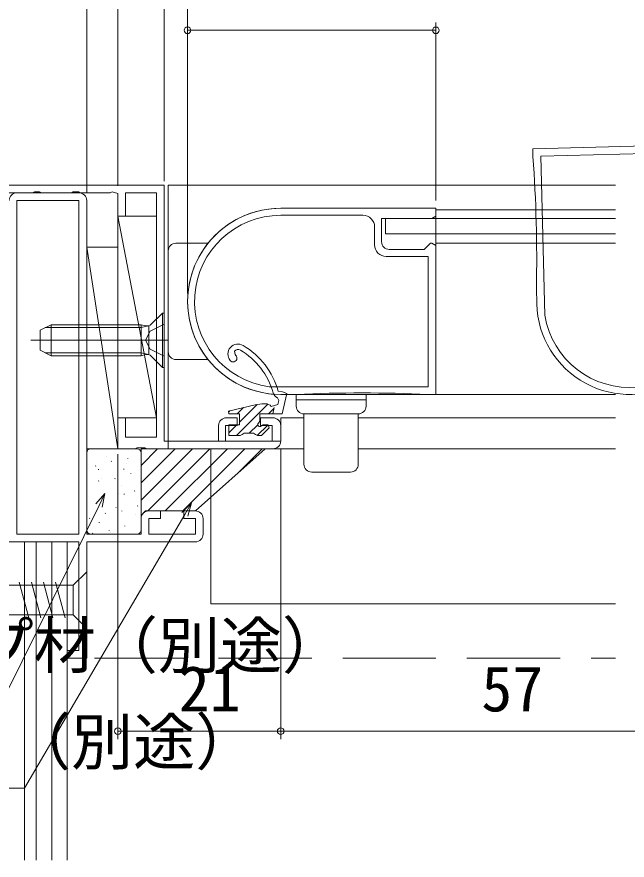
# Model space of a CAD drawing. Units: millimetres, scale not verified. Extents: x -1682 to -692, y -1188 to 424.
# Drawn here: x -1173.4 to -1094.7, y -1066.7 to -958 of the extents above; entities that cross this region are included whole.
import ezdxf
from ezdxf.enums import TextEntityAlignment as Align

# ---------------------------------------------------------------- set-up
doc = ezdxf.new("R2010")
doc.units = ezdxf.units.MM
doc.header["$LTSCALE"] = 4
doc.linetypes.add('DASHED3', pattern=[4, 3, -1])
for name, color, linetype, lineweight in [('0-3_YKK_11', 7, 'Continuous', 9), ('0-4_YKK_11E', 4, 'Continuous', 9), ('0-5_YKK_12', 2, 'Continuous', 9), ('0-6_YKK_13', 4, 'Continuous', 9), ('0-7_YKK_D', 6, 'Continuous', 9), ('0-8_YSS_K', 3, 'Continuous', 9)]:
    doc.layers.add(name, color=color, linetype=linetype, lineweight=lineweight)
doc.styles.add('ＭＳ ゴシック', font='')
doc.styles.get('ＭＳ ゴシック').set_extended_font_data('MS Gothic')

msp = doc.modelspace()

# ---------------------------------------------------------------- linework, layer by layer
at = {"layer": '0-3_YKK_11'}
for p, q in [((-1154.37, -979.72), (-1175.37, -979.72)), ((-1154.37, -1012.72), (-1154.37, -979.72)), ((-1175.37, -980.72), (-1171.344, -980.72)), ((-1171.344, -980.72), (-1171.098, -980.592)), ((-1171.098, -980.592), (-1170.442, -980.592)), ((-1170.442, -980.592), (-1170.196, -980.72)), ((-1170.196, -980.72), (-1166.344, -980.72)), ((-1166.344, -980.72), (-1166.098, -980.592)), ((-1166.098, -980.592), (-1165.442, -980.592)), ((-1165.442, -980.592), (-1165.196, -980.72)), ((-1165.196, -980.72), (-1161.345, -980.72)), ((-1161.345, -980.72), (-1161.098, -980.592)), ((-1161.098, -980.592), (-1160.37, -980.82)), ((-1160.37, -980.82), (-1160.37, -983.72)), ((-1159.37, -980.72), (-1155.37, -980.72)), ((-1159.37, -983.72), (-1159.37, -980.72)), ((-1155.37, -980.72), (-1155.37, -1012.22)), ((-1160.37, -983.72), (-1159.37, -983.72)), ((-1119.37, -982.72), (-1139.37, -982.72)), ((-1128.77, -983.62), (-1139.37, -983.62)), ((-1119.87, -984.02), (-1119.37, -983.72)), ((-1119.37, -983.72), (-1119.37, -982.72)), ((-1126.37, -984.02), (-1119.87, -984.02)), ((-1126.37, -987.02), (-1126.37, -984.02)), ((-1127.27, -987.42), (-1127.27, -985.12)), ((-1120.87, -988.02), (-1125.37, -988.02)), ((-1120.37, -987.52), (-1120.87, -988.02)), ((-1120.07, -987.22), (-1120.37, -987.52)), ((-1119.87, -987.22), (-1120.07, -987.22)), ((-1119.37, -987.52), (-1119.87, -987.22)), ((-1119.37, -1006.72), (-1119.37, -987.52)), ((-1120.37, -988.92), (-1125.77, -988.92)), ((-1120.37, -1005.72), (-1120.37, -988.92)), ((-1140.87, -1005.718), (-1140.843, -1005.72)), ((-1140.843, -1005.72), (-1120.37, -1005.72)), ((-1140.843, -1005.72), (-1120.37, -1005.72)), ((-1139.37, -1006.72), (-1137.377, -1006.72)), ((-1137.377, -1006.72), (-1137.363, -1006.72)), ((-1120.377, -1006.72), (-1120.363, -1006.72)), ((-1120.363, -1006.72), (-1119.37, -1006.72)), ((-1160.37, -1009.72), (-1160.37, -1013.72)), ((-1159.37, -1009.72), (-1160.37, -1009.72)), ((-1159.37, -1012.22), (-1159.37, -1009.72)), ((-1144.97, -1009.72), (-1146.37, -1009.72)), ((-1144.97, -1010.72), (-1144.97, -1009.72)), ((-1141.97, -1009.72), (-1141.97, -1010.72)), ((-1140.37, -1009.72), (-1141.97, -1009.72)), ((-1147.37, -1010.72), (-1147.37, -1012.72)), ((-1146.47, -1010.72), (-1144.97, -1010.72)), ((-1146.47, -1012.72), (-1146.47, -1010.72)), ((-1141.97, -1010.72), (-1140.47, -1010.72)), ((-1140.47, -1010.72), (-1140.47, -1012.72)), ((-1139.37, -1012.72), (-1139.37, -1010.72)), ((-1155.37, -1012.22), (-1159.37, -1012.22)), ((-1147.37, -1012.72), (-1154.37, -1012.72)), ((-1140.47, -1012.72), (-1146.47, -1012.72)), ((-1160.37, -1013.72), (-1158.041, -1013.72)), ((-1158.041, -1013.72), (-1157.849, -1013.577)), ((-1157.849, -1013.577), (-1156.891, -1013.577)), ((-1156.891, -1013.577), (-1156.699, -1013.72)), ((-1156.699, -1013.72), (-1140.37, -1013.72))]:
    msp.add_line(p, q, dxfattribs=at)
for centre, radius, start, end in [((-1139.37, -994.72), 12, 89.99998, 270), ((-1139.37, -994.72), 11.1, 89.99998, 262.23294), ((-1128.77, -985.12), 1.5, 0, 89.99998), ((-1125.37, -987.02), 1, 180, 269.99998), ((-1125.77, -987.42), 1.5, 180, 269.99998), ((-1128.87, -1187.246), 180.726, 87.30646, 92.69353), ((-1146.37, -1010.72), 1, 90, 179.99998), ((-1140.37, -1010.72), 1, 0, 89.99998), ((-1140.37, -1012.72), 1, 270, 359.99998)]:
    msp.add_arc(centre, radius, start, end, dxfattribs=at)
at = {"layer": '0-4_YKK_11E', "color": 7}
for p, q in [((-1106.889, -975.041), (-1087.696, -974.539)), ((-1106.863, -976.034), (-1106.889, -975.041)), ((-1106.863, -976.048), (-1106.863, -976.034)), ((-1105.864, -976.015), (-1089.069, -975.575)), ((-1105.328, -996.481), (-1105.864, -976.015)), ((-1105.328, -996.481), (-1105.864, -976.015)), ((-1106.418, -993.042), (-1106.418, -993.028)), ((-1106.366, -995.034), (-1106.418, -993.042)), ((-1105.325, -996.508), (-1105.328, -996.481))]:
    msp.add_line(p, q, dxfattribs=at)
at = {"layer": '0-4_YKK_11E'}
for p, q in [((-1170.769, -980.72), (-1173.37, -980.72)), ((-1165.37, -980.72), (-1170.769, -980.72)), ((-1173.37, -981.72), (-1173.37, -1024.72)), ((-1170.769, -981.72), (-1173.37, -981.72)), ((-1165.37, -981.72), (-1170.769, -981.72)), ((-1165.37, -1024.72), (-1165.37, -981.72)), ((-1164.37, -1024.72), (-1164.37, -981.72)), ((-1154.87, -1021.72), (-1156.37, -1021.72)), ((-1154.87, -1022.72), (-1154.87, -1021.72)), ((-1151.87, -1021.72), (-1151.87, -1022.72)), ((-1150.37, -1021.72), (-1151.87, -1021.72)), ((-1157.37, -1022.72), (-1157.37, -1024.72)), ((-1156.37, -1022.72), (-1154.87, -1022.72)), ((-1156.37, -1024.72), (-1156.37, -1022.72)), ((-1151.87, -1022.72), (-1150.37, -1022.72)), ((-1150.37, -1022.72), (-1150.37, -1024.72)), ((-1149.37, -1024.72), (-1149.37, -1022.72)), ((-1173.37, -1024.72), (-1170.405, -1024.72)), ((-1170.405, -1024.72), (-1165.37, -1024.72)), ((-1157.37, -1024.72), (-1164.37, -1024.72)), ((-1150.37, -1024.72), (-1156.37, -1024.72)), ((-1189.37, -1025.72), (-1170.42, -1025.72)), ((-1170.42, -1025.72), (-1165.37, -1025.72)), ((-1165.37, -1025.72), (-1165.37, -1039.72)), ((-1164.37, -1025.72), (-1156.37, -1025.72)), ((-1164.37, -1040.72), (-1164.37, -1025.72)), ((-1156.37, -1025.72), (-1150.37, -1025.72)), ((-1166.87, -1039.72), (-1166.87, -1040.72)), ((-1165.37, -1039.72), (-1166.87, -1039.72)), ((-1166.87, -1040.72), (-1164.37, -1040.72))]:
    msp.add_line(p, q, dxfattribs=at)
at = {"layer": '0-4_YKK_11E', "color": 7}
for centre, radius, start, end in [((-1287.104, -989.263), 180.726, 358.80646, 4.19351), ((-1094.37, -994.72), 12, 181.49997, 1.5), ((-1094.37, -994.72), 11.1, 189.26704, 1.49998)]:
    msp.add_arc(centre, radius, start, end, dxfattribs=at)
at = {"layer": '0-4_YKK_11E'}
for centre, start, end in [((-1173.37, -981.72), 89.99997, 180.00002), ((-1165.37, -981.72), 0, 89.99997), ((-1156.37, -1022.72), 89.99997, 180.00002), ((-1150.37, -1022.72), 0, 90.00089), ((-1150.37, -1024.72), 270, 359.99911)]:
    msp.add_arc(centre, 1, start, end, dxfattribs=at)
at = {"layer": '0-5_YKK_12'}
for p, q in [((-1096.22, -979.724), (-1153.87, -979.724)), ((-1153.87, -979.724), (-1153.87, -1013.725)), ((-1119.37, -982.92), (-1096.22, -982.92)), ((-1119.369, -983.02), (-1119.369, -1006.72)), ((-1096.22, -987.22), (-1119.37, -987.22)), ((-1096.22, -1006.72), (-1119.37, -1006.72)), ((-1139.37, -1009.72), (-1136.37, -1009.72)), ((-1139.37, -1012.72), (-1139.37, -1009.72)), ((-1129.37, -1009.72), (-1096.22, -1009.72)), ((-1153.87, -1012.72), (-1139.37, -1012.72)), ((-1153.87, -1013.72), (-1136.37, -1013.72)), ((-1148.37, -1013.72), (-1148.37, -1033.72)), ((-1129.37, -1013.72), (-1096.22, -1013.72)), ((-1148.37, -1033.72), (-1096.22, -1033.72))]:
    msp.add_line(p, q, dxfattribs=at)
at = {"layer": '0-6_YKK_13'}
for p, q in [((-1160.37, -983.72), (-1155.37, -983.72)), ((-1160.37, -1009.72), (-1160.37, -983.72)), ((-1160.37, -983.72), (-1155.37, -1009.72)), ((-1155.37, -983.72), (-1155.37, -1009.72)), ((-1139.37, -982.72), (-1119.37, -982.72)), ((-1096.22, -984.02), (-1125.87, -984.02)), ((-1125.87, -984.02), (-1125.87, -986.02)), ((-1096.22, -986.02), (-1125.87, -986.02)), ((-1164.37, -987.72), (-1160.37, -987.72)), ((-1164.37, -1013.72), (-1164.37, -987.72)), ((-1164.37, -987.72), (-1160.37, -1013.72)), ((-1160.37, -987.72), (-1160.37, -1013.72)), ((-1152.87, -987.22), (-1148.737, -987.22)), ((-1153.87, -1001.22), (-1153.87, -988.22)), ((-1154.62, -996.22), (-1156.05, -997.65)), ((-1154.62, -996.22), (-1154.62, -1003.22)), ((-1154.37, -996.22), (-1154.62, -996.22)), ((-1154.37, -996.22), (-1154.37, -1003.22)), ((-1168.97, -997.72), (-1170.37, -998.42)), ((-1168.97, -997.72), (-1168.97, -1001.72)), ((-1157.37, -997.72), (-1168.97, -997.72)), ((-1157.37, -997.72), (-1156.809, -997.86)), ((-1157.37, -1001.72), (-1157.37, -997.72)), ((-1157.37, -998.099), (-1156.42, -997.86)), ((-1156.37, -1001.595), (-1156.37, -997.846)), ((-1170.37, -998.42), (-1170.37, -1001.02)), ((-1157.37, -998.099), (-1169.728, -998.099)), ((-1171.557, -999.72), (-1153.87, -999.72)), ((-1170.37, -1001.02), (-1168.97, -1001.72)), ((-1145.331, -1001.128), (-1145.252, -1001.583)), ((-1157.37, -1001.341), (-1169.728, -1001.341)), ((-1157.37, -1001.72), (-1168.97, -1001.72)), ((-1157.37, -1001.341), (-1156.42, -1001.58)), ((-1157.37, -1001.72), (-1156.809, -1001.58)), ((-1154.62, -1003.22), (-1156.05, -1001.79)), ((-1152.87, -1002.22), (-1148.737, -1002.22)), ((-1154.37, -1003.22), (-1154.62, -1003.22)), ((-1139.684, -1006.299), (-1139.135, -1006.368)), ((-1138.583, -1006.584), (-1139.175, -1009.218)), ((-1139.135, -1006.368), (-1138.583, -1006.584)), ((-1139.605, -1007.482), (-1139.782, -1007.14)), ((-1139.727, -1008.027), (-1139.605, -1007.482)), ((-1137.37, -1006.72), (-1137.37, -1008.22)), ((-1128.37, -1007.42), (-1137.37, -1007.42)), ((-1128.37, -1008.22), (-1128.37, -1006.72)), ((-1146.093, -1008.864), (-1142.64, -1008.051)), ((-1145.077, -1012.018), (-1141.026, -1007.966)), ((-1144.971, -1009.218), (-1144.163, -1008.409)), ((-1144.675, -1010.269), (-1142.408, -1008.002)), ((-1141.495, -1007.918), (-1141.333, -1007.918)), ((-1140.93, -1009.218), (-1140.253, -1008.54)), ((-1140.588, -1008.251), (-1139.727, -1008.027)), ((-1140.405, -1009.218), (-1140.225, -1008.418)), ((-1155.37, -1009.72), (-1160.37, -1009.72)), ((-1146.052, -1009.218), (-1146.093, -1008.864)), ((-1146.069, -1008.969), (-1145.924, -1008.824)), ((-1144.675, -1009.218), (-1146.052, -1009.218)), ((-1144.675, -1010.618), (-1144.675, -1009.218)), ((-1142.075, -1009.218), (-1142.075, -1010.157)), ((-1139.175, -1009.218), (-1142.075, -1009.218)), ((-1136.37, -1015.72), (-1136.37, -1009.22)), ((-1129.37, -1009.22), (-1136.37, -1009.22)), ((-1129.37, -1015.72), (-1129.37, -1009.22)), ((-1146.075, -1011.669), (-1145.024, -1010.618)), ((-1146.075, -1010.618), (-1144.675, -1010.618)), ((-1146.075, -1012.018), (-1146.075, -1010.618)), ((-1143.43, -1011.718), (-1142.325, -1010.613)), ((-1142.382, -1012.017), (-1141.024, -1010.659)), ((-1142.075, -1010.157), (-1142.212, -1010.408)), ((-1141.866, -1010.754), (-1141.614, -1010.618)), ((-1141.614, -1010.618), (-1141, -1010.618)), ((-1141, -1010.618), (-1140.839, -1011.006)), ((-1144.595, -1012.018), (-1146.075, -1012.018)), ((-1144.335, -1011.868), (-1144.595, -1012.018)), ((-1144.075, -1011.718), (-1144.335, -1011.868)), ((-1142.875, -1011.718), (-1144.075, -1011.718)), ((-1142.615, -1011.868), (-1142.875, -1011.718)), ((-1142.356, -1012.018), (-1142.615, -1011.868)), ((-1141.851, -1012.018), (-1142.356, -1012.018)), ((-1140.839, -1011.006), (-1141.851, -1012.018)), ((-1160.37, -1013.72), (-1164.37, -1013.72)), ((-1135.37, -1016.72), (-1130.37, -1016.72))]:
    msp.add_line(p, q, dxfattribs=at)
at = {"layer": '0-6_YKK_13', "linetype": 'DASHED3'}
for p, q in [((-1154.37, -997.67), (-1156.185, -998.575)), ((-1156.185, -998.575), (-1156.794, -999.72))]:
    msp.add_line(p, q, dxfattribs=at)
at = {"layer": '0-6_YKK_13'}
msp.add_lwpolyline([(-1119.37, -982.72), (-1119.37, -1006.72), (-1139.37, -1006.72)], dxfattribs=at)
at = {"layer": '0-6_YKK_13', "linetype": 'DASHED3'}
msp.add_lwpolyline([(-1154.37, -1001.77), (-1156.185, -1000.865), (-1156.794, -999.72)], dxfattribs=at)
at = {"layer": '0-6_YKK_13'}
for centre, radius, start, end in [((-1139.37, -994.72), 12, 90, 270), ((-1152.87, -988.22), 1, 90, 180), ((-1156.615, -997.084), 0.8, 255.96375, 314.99998), ((-1144.875, -1001.518), 1.3, 59.34192, 218.68217), ((-1144.875, -1001.518), 0.6, 59.34192, 139.48909), ((-1149.312, -1009.002), 9.3, 15.6814, 59.34192), ((-1149.312, -1009.002), 10, 15.6814, 59.34192), ((-1156.615, -1002.356), 0.8, 45, 104.03624), ((-1152.87, -1001.22), 1, 180, 270), ((-1145.5, -1002.018), 0.5, 218.68217, 60.29601), ((-1139.395, -1006.218), 1, 195.68141, 247.2542), ((-1141.495, -1012.918), 5, 89.99997, 103.24648), ((-1141.333, -1008.918), 1, 41.81033, 89.99997), ((-1136.37, -1008.22), 1, 180, 270), ((-1129.37, -1008.22), 1, 270, 0), ((-1142.075, -1010.618), 0.25, 123.05574, 326.94426), ((-1135.37, -1015.72), 1, 180, 270), ((-1130.37, -1015.72), 1, 270, 0)]:
    msp.add_arc(centre, radius, start, end, dxfattribs=at)
at = {"layer": '0-7_YKK_D'}
for p, q in [((-1164.37, -980.72), (-1164.371, -891.517)), ((-1164.37, -980.72), (-1164.37, -903.518)), ((-1160.37, -979.82), (-1160.371, -903.517)), ((-1160.37, -979.82), (-1160.37, -903.518)), ((-1160.372, -979.783), (-1160.372, -915.521)), ((-1154.37, -979.22), (-1154.37, -915.521)), ((-1154.37, -979.22), (-1154.37, -915.521)), ((-1151.37, -993.62), (-1151.37, -915.521)), ((-1151.37, -993.62), (-1151.37, -915.521)), ((-1151.37, -993.72), (-1151.37, -958.771)), ((-1119.37, -981.72), (-1119.37, -958.771)), ((-1151.37, -959.771), (-1119.37, -959.771)), ((-1139.37, -1013.72), (-1139.37, -1051.134)), ((-1160.37, -1014.42), (-1160.37, -1051.134)), ((-1162.03, -1019.499), (-1163.191, -1020.822)), ((-1162.03, -1019.499), (-1162.783, -1021.023)), ((-1162.374, -1021.225), (-1162.03, -1019.499)), ((-1150.858, -1020.701), (-1152.11, -1021.939)), ((-1150.858, -1020.701), (-1151.716, -1022.169)), ((-1151.323, -1022.399), (-1150.858, -1020.701)), ((-1162.783, -1021.023), (-1174.672, -1045.112)), ((-1151.716, -1022.169), (-1172.379, -1057.478)), ((-1139.37, -1034.22), (-1139.37, -1051.134)), ((-1139.37, -1050.134), (-1160.37, -1050.134)), ((-1082.374, -1050.134), (-1139.37, -1050.134)), ((-1172.379, -1057.478), (-1214.379, -1057.478))]:
    msp.add_line(p, q, dxfattribs=at)
for centre in [(-1151.37, -959.771), (-1119.37, -959.771), (-1160.37, -1050.134), (-1139.37, -1050.134), (-1139.37, -1050.134)]:
    msp.add_circle(centre, 0.425, dxfattribs=at)
at = {"layer": '0-8_YSS_K'}
for p, q in [((-1164.37, -1014.22), (-1164.37, -1024.22)), ((-1157.869, -1013.72), (-1163.87, -1013.72)), ((-1163.73, -1013.726), (-1163.726, -1013.72)), ((-1157.37, -1020.352), (-1150.738, -1013.72)), ((-1157.37, -1018.107), (-1152.983, -1013.72)), ((-1157.37, -1015.862), (-1155.228, -1013.72)), ((-1157.37, -1022.306), (-1157.37, -1013.72)), ((-1141.37, -1013.72), (-1157.37, -1013.72)), ((-1156.493, -1021.72), (-1148.493, -1013.72)), ((-1154.248, -1021.72), (-1146.248, -1013.72)), ((-1152.003, -1021.72), (-1144.003, -1013.72)), ((-1150.37, -1021.72), (-1141.37, -1013.72)), ((-1144.861, -1016.823), (-1141.758, -1013.72)), ((-1161.794, -1014.664), (-1161.792, -1014.655)), ((-1161.214, -1015.342), (-1161.187, -1015.3)), ((-1159.085, -1015.015), (-1159.058, -1014.973)), ((-1163.244, -1015.958), (-1163.217, -1015.916)), ((-1162.87, -1016.443), (-1162.872, -1016.343)), ((-1159.604, -1016.396), (-1159.605, -1016.296)), ((-1159.258, -1015.581), (-1159.256, -1015.571)), ((-1158.698, -1016.957), (-1158.671, -1016.915)), ((-1162.856, -1017.9), (-1162.83, -1017.858)), ((-1162.47, -1017.546), (-1162.468, -1017.536)), ((-1160.728, -1017.573), (-1160.701, -1017.531)), ((-1159.923, -1018.414), (-1159.921, -1018.404)), ((-1160.34, -1019.515), (-1160.313, -1019.473)), ((-1159.559, -1019.621), (-1159.56, -1019.521)), ((-1158.212, -1019.189), (-1158.185, -1019.147)), ((-1157.387, -1019.33), (-1157.385, -1019.321)), ((-1163.226, -1020.769), (-1163.224, -1020.759)), ((-1162.37, -1020.131), (-1162.343, -1020.089)), ((-1160.599, -1021.296), (-1160.597, -1021.286)), ((-1159.854, -1021.747), (-1159.827, -1021.705)), ((-1157.824, -1021.131), (-1157.797, -1021.089)), ((-1156.784, -1021.72), (-1157.37, -1022.306)), ((-1150.37, -1021.72), (-1156.784, -1021.72)), ((-1164.013, -1022.689), (-1163.986, -1022.647)), ((-1161.983, -1022.073), (-1161.956, -1022.031)), ((-1158.052, -1022.163), (-1158.05, -1022.154)), ((-1157.37, -1024.22), (-1157.37, -1022.306)), ((-1163.891, -1023.602), (-1163.889, -1023.592)), ((-1162.776, -1023.263), (-1162.777, -1023.163)), ((-1159.467, -1023.689), (-1159.44, -1023.647)), ((-1163.87, -1024.72), (-1157.87, -1024.72)), ((-1163.626, -1024.631), (-1163.598, -1024.589)), ((-1161.497, -1024.305), (-1161.47, -1024.263)), ((-1161.355, -1024.518), (-1161.353, -1024.508)), ((-1166.87, -1025.72), (-1172.37, -1025.72)), ((-1172.37, -1025.72), (-1172.37, -1066.747)), ((-1170.87, -1025.72), (-1170.87, -1066.747)), ((-1168.87, -1025.72), (-1168.87, -1066.747)), ((-1166.87, -1025.72), (-1166.87, -1066.747)), ((-1164.369, -1029.57), (-1166.119, -1031.32)), ((-1164.369, -1036.87), (-1164.369, -1029.57)), ((-1166.119, -1031.32), (-1183.819, -1031.32)), ((-1171.825, -1035.52), (-1173.058, -1030.92)), ((-1170.272, -1035.52), (-1171.505, -1030.92)), ((-1168.72, -1035.52), (-1169.952, -1030.92)), ((-1167.167, -1035.52), (-1168.399, -1030.92)), ((-1166.119, -1031.32), (-1166.119, -1035.12)), ((-1166.119, -1035.12), (-1183.819, -1035.12)), ((-1164.369, -1036.87), (-1166.119, -1035.12))]:
    msp.add_line(p, q, dxfattribs=at)
at = {"layer": '0-8_YSS_K', "linetype": 'DASHED3'}
msp.add_line((-1163.37, -1040.72), (-1096.22, -1040.72), dxfattribs=at)
at = {"layer": '0-8_YSS_K'}
for centre, start, end in [((-1163.87, -1014.22), 90, 180), ((-1157.869, -1014.22), 4.46729, 90), ((-1163.87, -1024.22), 180, 269.99985), ((-1157.87, -1024.22), 269.99985, 0.00032)]:
    msp.add_arc(centre, 0.5, start, end, dxfattribs=at)

# ---------------------------------------------------------------- texts
at = {"layer": '0-7_YKK_D', "color": 4, "style": 'ＭＳ ゴシック'}
for s, p in [('バックアップ材（別途）', (-1219.197, -1043.752)), ('21', (-1152.51, -1049.334)), ('57', (-1113.512, -1049.334)), ('シーリング（別途）', (-1214.379, -1056.183))]:
    msp.add_text(s, height=5.865, dxfattribs=at).set_placement(p, align=Align.BOTTOM_LEFT)

doc.saveas('drawing.dxf')
